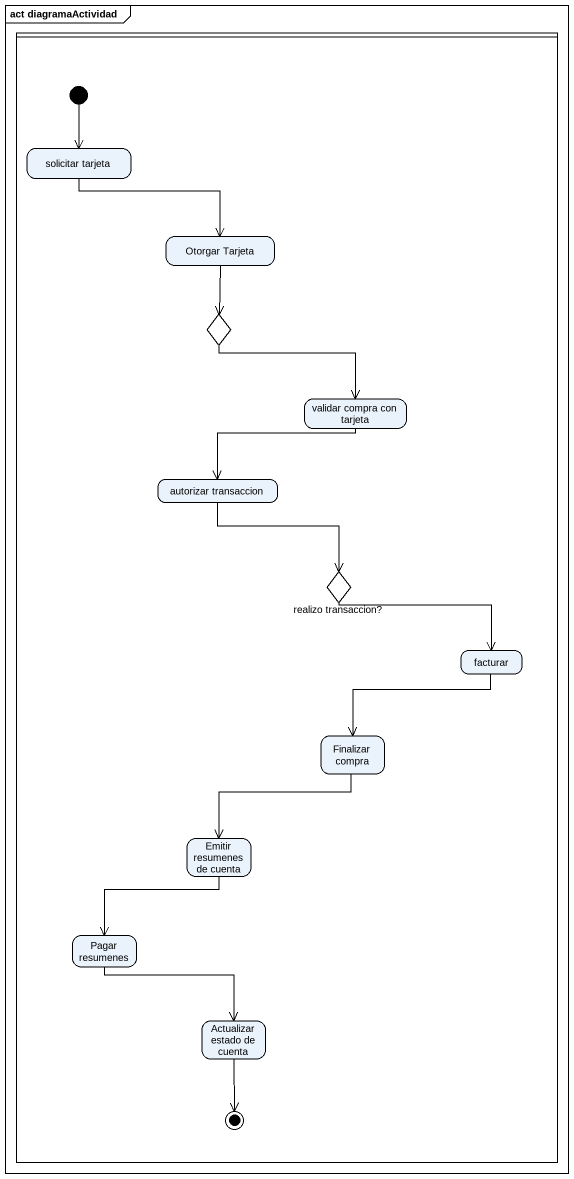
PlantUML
@startuml
mainframe act diagramaActividad
hide empty description
state " " as lane1 <<partition>> {
  state "solicitar tarjeta" as solicitar_tarjeta
  state "Otorgar Tarjeta" as Otorgar_Tarjeta
  state choice1 <<choice>>
  state "validar compra con tarjeta" as validar_compra_con_tarjeta
  state "autorizar transaccion" as autorizar_transaccion
  state "realizo transaccion?" as realizo_transaccion <<choice>>
  state facturar
  state "Finalizar compra" as Finalizar_compra
  state "Emitir resumenes de cuenta" as Emitir_resumenes_de_cuenta
  state "Pagar resumenes" as Pagar_resumenes
  state "Actualizar estado de cuenta" as Actualizar_estado_de_cuenta
  [*] --> solicitar_tarjeta
  Actualizar_estado_de_cuenta --> [*]
}
solicitar_tarjeta --> Otorgar_Tarjeta
Otorgar_Tarjeta --> choice1
choice1 --> validar_compra_con_tarjeta
validar_compra_con_tarjeta -left-> autorizar_transaccion
autorizar_transaccion --> realizo_transaccion
realizo_transaccion -right-> facturar
facturar --> Finalizar_compra
Finalizar_compra --> Emitir_resumenes_de_cuenta
Emitir_resumenes_de_cuenta --> Pagar_resumenes
Pagar_resumenes --> Actualizar_estado_de_cuenta
@enduml
